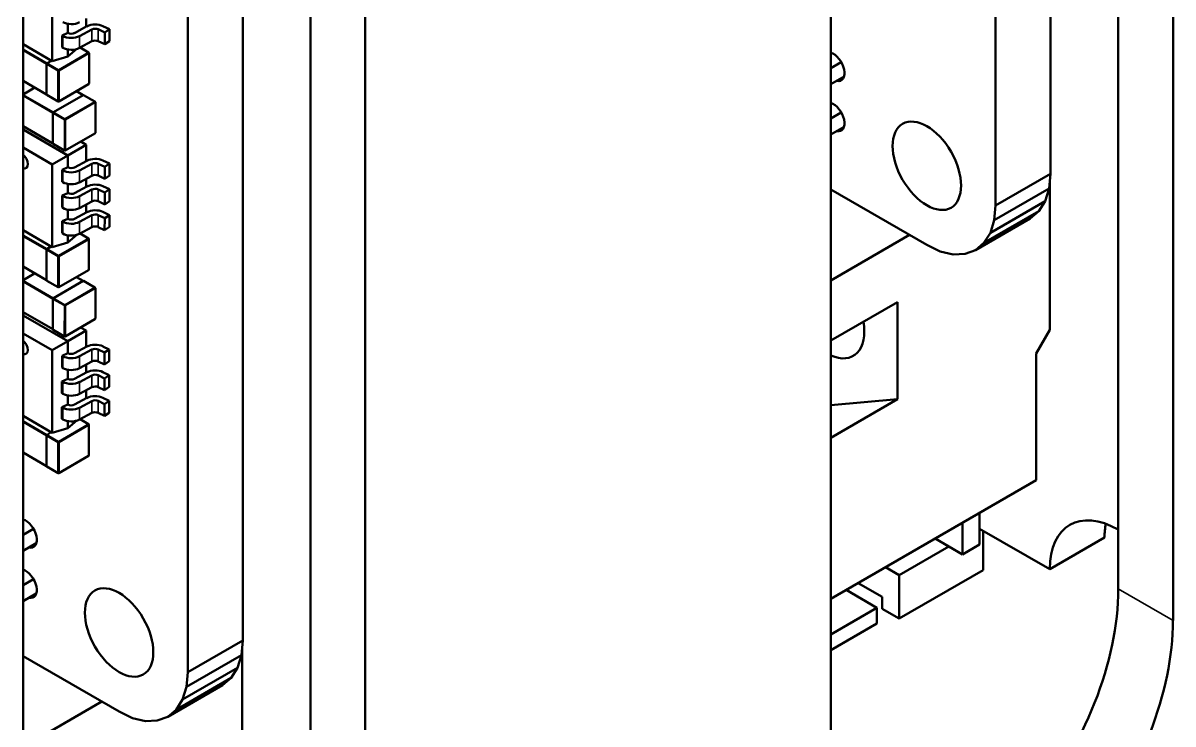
# Model space of a CAD drawing. Header units: millimetres. Extents: x 3100 to 5091, y 868 to 1900.
# Drawn here: x 4150.91 to 4174.67, y 1658.64 to 1673.11 of the extents above; entities that cross this region are included whole.
import ezdxf

# ---------------------------------------------------------------- set-up
doc = ezdxf.new("R2010")
doc.units = ezdxf.units.MM
doc.header["$LTSCALE"] = 1.8
doc.layers.add('외형선(ISO)', color=7, linetype='Continuous', lineweight=50)
doc.layers.add('좁은 외형선(ISO)', color=7, linetype='Continuous', lineweight=35)

msp = doc.modelspace()

# ---------------------------------------------------------------- linework, layer by layer
at = {"layer": '외형선(ISO)'}
for p, q in [((4172.139, 1669.999), (4172.139, 1691.806)), ((4171.006, 1669.345), (4171.006, 1691.317)), ((4173.539, 1661.429), (4173.539, 1690.007)), ((4174.671, 1689.353), (4174.671, 1660.776)), ((4167.6, 1656.694), (4167.6, 1685.271)), ((4155.451, 1660.365), (4155.451, 1682.172)), ((4154.318, 1659.71), (4154.318, 1681.682)), ((4156.852, 1651.795), (4156.852, 1680.372)), ((4157.983, 1679.719), (4157.983, 1651.141)), ((4150.912, 1647.059), (4150.912, 1675.636)), ((4151.517, 1672.325), (4151.517, 1674.029)), ((4151.84, 1673.097), (4151.84, 1672.909)), ((4152.219, 1673.204), (4152.219, 1673.037)), ((4151.719, 1672.856), (4151.84, 1672.909)), ((4151.979, 1672.907), (4152.233, 1673.045)), ((4152.336, 1672.981), (4152.081, 1672.844)), ((4152.6, 1672.919), (4152.468, 1672.983)), ((4152.564, 1673.05), (4152.697, 1672.986)), ((4152.697, 1672.986), (4152.6, 1672.919)), ((4152.6, 1672.674), (4152.6, 1672.919)), ((4152.697, 1672.741), (4152.697, 1672.986)), ((4150.912, 1672.674), (4151.517, 1672.325)), ((4151.719, 1672.611), (4151.719, 1672.856)), ((4151.734, 1672.848), (4151.719, 1672.856)), ((4152.336, 1672.736), (4152.081, 1672.599)), ((4152.6, 1672.674), (4152.468, 1672.738)), ((4152.697, 1672.741), (4152.6, 1672.674)), ((4151.517, 1672.325), (4151.84, 1672.419)), ((4151.734, 1672.603), (4151.719, 1672.611)), ((4152.025, 1672.577), (4151.84, 1672.419)), ((4151.84, 1672.566), (4151.84, 1672.419)), ((4152.092, 1672.605), (4152.268, 1672.503)), ((4152.276, 1672.49), (4152.276, 1671.863)), ((4151.399, 1671.638), (4151.399, 1672.265)), ((4151.41, 1672.285), (4151.498, 1672.336)), ((4167.817, 1672.305), (4167.6, 1672.18)), ((4150.912, 1671.921), (4151.399, 1671.64)), ((4150.912, 1671.921), (4150.912, 1671.921)), ((4167.6, 1671.848), (4167.874, 1672.007)), ((4151.153, 1671.782), (4150.912, 1671.643)), ((4150.912, 1671.638), (4151.157, 1671.78)), ((4151.654, 1671.494), (4152.268, 1671.849)), ((4152.016, 1671.703), (4152.153, 1671.624)), ((4151.402, 1671.631), (4151.638, 1671.494)), ((4151.541, 1671.271), (4152.155, 1671.625)), ((4152.163, 1671.626), (4152.399, 1671.49)), ((4152.407, 1670.849), (4152.407, 1671.476)), ((4151.53, 1670.624), (4151.53, 1671.251)), ((4167.817, 1671.268), (4167.6, 1671.143)), ((4151.53, 1670.626), (4150.912, 1670.983)), ((4150.912, 1670.94), (4150.958, 1670.956)), ((4167.6, 1670.811), (4167.874, 1670.97)), ((4150.912, 1670.914), (4151.839, 1670.379)), ((4152.399, 1670.835), (4151.785, 1670.481)), ((4151.517, 1670.193), (4150.912, 1670.542)), ((4151.769, 1670.481), (4151.533, 1670.617)), ((4151.839, 1670.379), (4152.219, 1670.598)), ((4152.104, 1670.664), (4152.219, 1670.598)), ((4152.219, 1670.598), (4152.219, 1670.262)), ((4151.839, 1670.379), (4151.517, 1670.193)), ((4151.839, 1670.379), (4151.839, 1670.134)), ((4151.978, 1670.132), (4152.233, 1670.27)), ((4152.564, 1670.275), (4152.696, 1670.211)), ((4151.516, 1668.488), (4151.517, 1670.193)), ((4151.718, 1670.081), (4151.839, 1670.134)), ((4151.718, 1669.836), (4151.718, 1670.081)), ((4151.733, 1670.073), (4151.718, 1670.081)), ((4152.335, 1670.206), (4152.08, 1670.069)), ((4152.6, 1670.144), (4152.468, 1670.208)), ((4152.696, 1670.211), (4152.6, 1670.144)), ((4152.6, 1669.899), (4152.6, 1670.144)), ((4152.696, 1669.966), (4152.696, 1670.211)), ((4151.733, 1669.828), (4151.718, 1669.836)), ((4151.839, 1669.791), (4151.839, 1669.603)), ((4152.335, 1669.961), (4152.08, 1669.824)), ((4152.219, 1669.899), (4152.219, 1669.731)), ((4152.6, 1669.899), (4152.468, 1669.963)), ((4152.696, 1669.966), (4152.6, 1669.899)), ((4172.139, 1669.999), (4171.006, 1669.345)), ((4172.111, 1669.695), (4172.139, 1669.999)), ((4172.125, 1669.847), (4172.125, 1666.777)), ((4151.718, 1669.551), (4151.839, 1669.603)), ((4151.718, 1669.306), (4151.718, 1669.551)), ((4151.733, 1669.542), (4151.718, 1669.551)), ((4151.978, 1669.602), (4152.233, 1669.739)), ((4152.335, 1669.676), (4152.08, 1669.538)), ((4152.6, 1669.614), (4152.468, 1669.678)), ((4152.564, 1669.744), (4152.696, 1669.68)), ((4152.696, 1669.68), (4152.6, 1669.614)), ((4152.6, 1669.369), (4152.6, 1669.614)), ((4152.696, 1669.435), (4152.696, 1669.68)), ((4167.6, 1669.679), (4169.584, 1668.533)), ((4172.111, 1669.695), (4170.978, 1669.041)), ((4172.031, 1669.434), (4172.111, 1669.695)), ((4151.733, 1669.297), (4151.718, 1669.306)), ((4152.335, 1669.431), (4152.08, 1669.293)), ((4152.219, 1669.368), (4152.219, 1669.201)), ((4152.6, 1669.369), (4152.467, 1669.433)), ((4152.696, 1669.435), (4152.6, 1669.369)), ((4172.031, 1669.434), (4170.897, 1668.78)), ((4170.978, 1669.041), (4171.006, 1669.345)), ((4171.899, 1669.226), (4172.031, 1669.434)), ((4151.718, 1669.02), (4151.839, 1669.073)), ((4151.839, 1669.261), (4151.839, 1669.073)), ((4151.978, 1669.071), (4152.233, 1669.208)), ((4152.335, 1669.145), (4152.08, 1669.008)), ((4152.6, 1669.083), (4152.467, 1669.147)), ((4152.564, 1669.213), (4152.696, 1669.149)), ((4152.599, 1668.838), (4152.6, 1669.083)), ((4152.696, 1669.149), (4152.6, 1669.083)), ((4152.696, 1668.904), (4152.696, 1669.149)), ((4171.722, 1669.079), (4170.589, 1668.425)), ((4171.899, 1669.226), (4170.766, 1668.572)), ((4171.722, 1669.079), (4171.899, 1669.226)), ((4150.912, 1668.837), (4151.516, 1668.488)), ((4151.718, 1668.775), (4151.718, 1669.02)), ((4151.733, 1669.011), (4151.718, 1669.02)), ((4152.335, 1668.9), (4152.08, 1668.763)), ((4152.599, 1668.838), (4152.467, 1668.902)), ((4152.696, 1668.904), (4152.599, 1668.838)), ((4170.897, 1668.78), (4170.978, 1669.041)), ((4151.516, 1668.488), (4151.839, 1668.583)), ((4151.733, 1668.766), (4151.718, 1668.775)), ((4152.025, 1668.74), (4151.839, 1668.583)), ((4151.839, 1668.73), (4151.839, 1668.583)), ((4152.091, 1668.769), (4152.267, 1668.667)), ((4152.275, 1668.653), (4152.275, 1668.026)), ((4167.6, 1667.798), (4169.228, 1668.738)), ((4170.766, 1668.572), (4170.897, 1668.78)), ((4151.398, 1667.802), (4151.398, 1668.429)), ((4151.409, 1668.448), (4151.497, 1668.499)), ((4169.584, 1668.533), (4169.861, 1668.396)), ((4169.861, 1668.396), (4170.128, 1668.336)), ((4170.128, 1668.336), (4170.374, 1668.346)), ((4170.374, 1668.346), (4170.589, 1668.425)), ((4170.589, 1668.425), (4170.766, 1668.572)), ((4150.912, 1668.084), (4151.398, 1667.804)), ((4151.152, 1667.945), (4150.912, 1667.807)), ((4150.912, 1667.802), (4151.156, 1667.943)), ((4151.653, 1667.658), (4152.267, 1668.012)), ((4151.401, 1667.794), (4151.637, 1667.658)), ((4151.541, 1667.435), (4152.154, 1667.789)), ((4152.015, 1667.867), (4152.152, 1667.788)), ((4152.162, 1667.79), (4152.399, 1667.653)), ((4152.407, 1667.012), (4152.407, 1667.639)), ((4151.529, 1666.788), (4151.529, 1667.415)), ((4167.6, 1666.557), (4168.979, 1667.353)), ((4168.979, 1665.345), (4168.979, 1667.353)), ((4151.529, 1666.79), (4150.912, 1667.146)), ((4150.912, 1667.104), (4150.958, 1667.12)), ((4150.912, 1667.078), (4151.839, 1666.542)), ((4152.399, 1666.999), (4151.785, 1666.644)), ((4151.516, 1666.356), (4150.912, 1666.705)), ((4151.769, 1666.644), (4151.533, 1666.781)), ((4151.839, 1666.542), (4152.218, 1666.762)), ((4152.103, 1666.828), (4152.218, 1666.762)), ((4152.218, 1666.762), (4152.218, 1666.426)), ((4171.842, 1666.287), (4172.125, 1666.777)), ((4151.839, 1666.542), (4151.516, 1666.356)), ((4151.839, 1666.542), (4151.839, 1666.297)), ((4151.516, 1664.652), (4151.516, 1666.356)), ((4151.718, 1666.245), (4151.839, 1666.297)), ((4151.718, 1666), (4151.718, 1666.245)), ((4151.732, 1666.236), (4151.718, 1666.245)), ((4151.977, 1666.296), (4152.232, 1666.433)), ((4152.335, 1666.37), (4152.08, 1666.233)), ((4152.599, 1666.308), (4152.467, 1666.372)), ((4152.563, 1666.438), (4152.695, 1666.374)), ((4152.695, 1666.374), (4152.599, 1666.308)), ((4152.599, 1666.063), (4152.599, 1666.308)), ((4152.695, 1666.129), (4152.695, 1666.374)), ((4171.842, 1663.675), (4171.842, 1666.287)), ((4151.732, 1665.991), (4151.718, 1666)), ((4152.334, 1666.125), (4152.08, 1665.988)), ((4152.218, 1666.062), (4152.218, 1665.895)), ((4152.599, 1666.063), (4152.467, 1666.127)), ((4152.695, 1666.129), (4152.599, 1666.063)), ((4151.717, 1665.714), (4151.838, 1665.767)), ((4151.838, 1665.955), (4151.838, 1665.767)), ((4151.977, 1665.765), (4152.232, 1665.903)), ((4152.334, 1665.839), (4152.08, 1665.702)), ((4152.599, 1665.777), (4152.467, 1665.841)), ((4152.563, 1665.908), (4152.695, 1665.844)), ((4152.695, 1665.844), (4152.599, 1665.777)), ((4152.599, 1665.532), (4152.599, 1665.777)), ((4152.695, 1665.599), (4152.695, 1665.844)), ((4151.717, 1665.469), (4151.717, 1665.714)), ((4151.732, 1665.706), (4151.717, 1665.714)), ((4152.334, 1665.594), (4152.08, 1665.457)), ((4152.218, 1665.532), (4152.218, 1665.364)), ((4152.599, 1665.532), (4152.467, 1665.596)), ((4152.695, 1665.599), (4152.599, 1665.532)), ((4151.732, 1665.461), (4151.717, 1665.469)), ((4151.838, 1665.424), (4151.838, 1665.236)), ((4151.977, 1665.235), (4152.232, 1665.372)), ((4152.334, 1665.309), (4152.08, 1665.171)), ((4152.599, 1665.247), (4152.467, 1665.311)), ((4152.563, 1665.377), (4152.695, 1665.313)), ((4152.695, 1665.313), (4152.599, 1665.247)), ((4152.695, 1665.068), (4152.695, 1665.313)), ((4168.979, 1665.345), (4167.6, 1664.549)), ((4168.979, 1665.345), (4167.6, 1665.221)), ((4151.717, 1665.184), (4151.838, 1665.236)), ((4151.717, 1664.939), (4151.717, 1665.184)), ((4151.732, 1665.175), (4151.717, 1665.184)), ((4152.334, 1665.064), (4152.08, 1664.926)), ((4152.599, 1665.002), (4152.467, 1665.066)), ((4152.599, 1665.002), (4152.599, 1665.247)), ((4152.695, 1665.068), (4152.599, 1665.002)), ((4150.912, 1665.001), (4151.516, 1664.652)), ((4151.732, 1664.93), (4151.717, 1664.939)), ((4152.024, 1664.904), (4151.838, 1664.746)), ((4151.838, 1664.894), (4151.838, 1664.746)), ((4152.091, 1664.932), (4152.267, 1664.831)), ((4152.275, 1664.817), (4152.275, 1664.19)), ((4151.397, 1663.965), (4151.397, 1664.592)), ((4151.409, 1664.612), (4151.497, 1664.663)), ((4151.516, 1664.652), (4151.838, 1664.746)), ((4150.912, 1664.248), (4151.397, 1663.967)), ((4151.653, 1663.822), (4152.267, 1664.176)), ((4151.401, 1663.958), (4151.637, 1663.822)), ((4167.6, 1661.225), (4171.842, 1663.675)), ((4170.676, 1662.348), (4170.676, 1663.001)), ((4151.129, 1662.671), (4150.912, 1662.545)), ((4170.322, 1662.144), (4170.322, 1662.797)), ((4170.676, 1662.674), (4172.125, 1661.838)), ((4169.756, 1662.47), (4170.322, 1662.144)), ((4170.746, 1661.817), (4170.746, 1662.634)), ((4172.125, 1661.838), (4173.257, 1662.491)), ((4150.912, 1662.214), (4151.186, 1662.372)), ((4169.014, 1661.715), (4170.039, 1662.307)), ((4170.322, 1662.144), (4170.676, 1662.348)), ((4168.731, 1661.878), (4169.014, 1661.715)), ((4169.014, 1660.817), (4170.746, 1661.817)), ((4169.014, 1661.715), (4169.014, 1660.817)), ((4151.129, 1661.634), (4150.912, 1661.509)), ((4168.66, 1661.266), (4168.165, 1661.552)), ((4150.912, 1661.177), (4151.186, 1661.335)), ((4167.918, 1661.409), (4168.554, 1661.041)), ((4168.66, 1661.021), (4168.66, 1661.266)), ((4168.554, 1661.041), (4167.6, 1660.49)), ((4168.554, 1660.715), (4168.554, 1661.041)), ((4169.014, 1660.817), (4168.66, 1661.021)), ((4168.554, 1660.715), (4167.6, 1660.164)), ((4155.451, 1660.365), (4154.318, 1659.71)), ((4155.424, 1660.06), (4155.451, 1660.365)), ((4150.912, 1660.044), (4152.897, 1658.898)), ((4155.424, 1660.06), (4154.291, 1659.406)), ((4155.343, 1659.799), (4155.424, 1660.06)), ((4155.437, 1660.212), (4155.437, 1657.143)), ((4155.343, 1659.799), (4154.21, 1659.145)), ((4155.211, 1659.591), (4155.343, 1659.799)), ((4155.211, 1659.591), (4154.078, 1658.937)), ((4154.291, 1659.406), (4154.318, 1659.71)), ((4155.035, 1659.445), (4155.211, 1659.591)), ((4155.035, 1659.445), (4153.901, 1658.791)), ((4154.21, 1659.145), (4154.291, 1659.406)), ((4150.912, 1658.163), (4152.541, 1659.104)), ((4154.078, 1658.937), (4154.21, 1659.145)), ((4152.897, 1658.898), (4153.174, 1658.762)), ((4153.901, 1658.791), (4154.078, 1658.937)), ((4153.174, 1658.762), (4153.44, 1658.701)), ((4153.44, 1658.701), (4153.686, 1658.711)), ((4153.686, 1658.711), (4153.901, 1658.791))]:
    msp.add_line(p, q, dxfattribs=at)
for centre, start, end in [((4152.26, 1672.49), 359.9906, 59.9906), ((4152.26, 1671.863), 300, 359.9906), ((4151.646, 1671.508), 239.9906, 300), ((4152.391, 1671.476), 359.9906, 59.9906), ((4152.391, 1670.849), 300, 359.9906), ((4151.777, 1670.494), 239.9906, 300), ((4152.259, 1668.653), 359.9906, 59.9906), ((4152.259, 1668.026), 300, 359.9906), ((4151.645, 1667.672), 239.9906, 300), ((4152.391, 1667.639), 359.9906, 59.9906), ((4152.391, 1667.012), 300, 359.9906), ((4151.777, 1666.658), 239.9906, 300), ((4152.259, 1664.817), 359.9906, 59.9906), ((4152.259, 1664.19), 300, 359.9906), ((4151.645, 1663.835), 239.9906, 300)]:
    msp.add_arc(centre, 0.016, start, end, dxfattribs=at)
for centre, major_axis, ratio, start_param, end_param in [((4151.91, 1673.235), (-0.25, 0), 0.57746, 0.785493, 2.321383), ((4152.404, 1672.939), (0.25, 0), 0.57746, 0.872759, 2.321383), ((4151.91, 1672.95), (0.1, 0), 0.57746, 3.927086, 5.462975), ((4152.404, 1672.939), (-0.1, 0), 0.57746, 4.014352, 5.462975), ((4151.91, 1672.95), (-0.25, 0), 0.57746, 0.785493, 2.321383), ((4152.404, 1672.694), (-0.1, 0), 0.57746, 4.014352, 5.462975), ((4151.91, 1672.705), (-0.25, 0), 0.57746, 0.785493, 2.321383), ((4167.654, 1672.211), (0.163, -0.281), 0.57735, 5.796119, 8.879371), ((4151.41, 1672.272), (0.008, 0.0139), 0.577241, 0.785493, 2.356289), ((4151.41, 1671.645), (-0.008, -0.0139), 0.577241, 5.497882, 6.283185), ((4152.155, 1671.612), (0.008, 0.0139), 0.577241, 0, 0.785493), ((4167.654, 1671.175), (0.163, -0.281), 0.57735, 5.796119, 8.878608), ((4151.541, 1671.258), (0.008, 0.0139), 0.577241, 0.785493, 2.356289), ((4151.541, 1670.631), (-0.008, -0.0139), 0.577241, 5.497882, 6.283185), ((4150.888, 1670.271), (0.088, -0.152), 0.57735, 5.691292, 8.445875), ((4152.403, 1670.164), (0.25, 0), 0.57746, 0.872759, 2.321383), ((4151.91, 1670.175), (-0.25, 0), 0.57746, 0.785493, 2.321383), ((4151.91, 1670.175), (0.1, 0), 0.57746, 3.927086, 5.462975), ((4152.403, 1670.164), (-0.1, 0), 0.57746, 4.014352, 5.462975), ((4151.91, 1669.93), (-0.25, 0), 0.57746, 0.785493, 2.321383), ((4152.403, 1669.633), (0.25, 0), 0.57746, 0.872759, 2.321383), ((4152.403, 1669.919), (-0.1, 0), 0.57746, 4.014352, 5.462975), ((4151.91, 1669.644), (-0.25, 0), 0.57746, 0.785493, 2.321383), ((4151.91, 1669.644), (0.1, 0), 0.57746, 3.927086, 5.462975), ((4152.403, 1669.633), (-0.1, 0), 0.57746, 4.014352, 5.462975), ((4151.91, 1669.399), (-0.25, 0), 0.57746, 0.785493, 2.321383), ((4152.403, 1669.388), (-0.1, 0), 0.57746, 4.014352, 5.462975), ((4151.91, 1669.113), (0.1, 0), 0.57746, 3.927086, 5.462975), ((4152.403, 1669.103), (0.25, 0), 0.57746, 0.872759, 2.321383), ((4152.403, 1669.103), (-0.1, 0), 0.57746, 4.014352, 5.462975), ((4151.91, 1669.113), (-0.25, 0), 0.57746, 0.785493, 2.321383), ((4152.403, 1668.858), (-0.1, 0), 0.57746, 4.014352, 5.462975), ((4151.91, 1668.868), (-0.25, 0), 0.57746, 0.785493, 2.321383), ((4151.409, 1668.435), (0.008, 0.0139), 0.577241, 0.785493, 2.356289), ((4151.409, 1667.808), (-0.008, -0.0139), 0.577241, 5.497882, 6.283185), ((4152.154, 1667.776), (0.008, 0.0139), 0.577241, 0, 0.785493), ((4151.541, 1667.421), (0.008, 0.0139), 0.577241, 0.785493, 2.356289), ((4167.515, 1667.194), (0.55, -0.953), 0.57735, 5.607096, 7.283391), ((4151.541, 1666.794), (-0.008, -0.0139), 0.577241, 5.497882, 6.283185), ((4150.887, 1666.434), (0.088, -0.152), 0.57735, 5.696476, 8.440691), ((4152.403, 1666.328), (0.25, 0), 0.57746, 0.872759, 2.321383), ((4151.909, 1666.338), (-0.25, 0), 0.57746, 0.785493, 2.321383), ((4151.909, 1666.338), (0.1, 0), 0.57746, 3.927086, 5.462975), ((4152.403, 1666.328), (-0.1, 0), 0.57746, 4.014352, 5.462975), ((4151.909, 1666.093), (-0.25, 0), 0.57746, 0.785493, 2.321383), ((4152.403, 1666.083), (-0.1, 0), 0.57746, 4.014352, 5.462975), ((4151.909, 1665.808), (0.1, 0), 0.57746, 3.927086, 5.462975), ((4152.403, 1665.797), (0.25, 0), 0.57746, 0.872759, 2.321383), ((4152.403, 1665.797), (-0.1, 0), 0.57746, 4.014352, 5.462975), ((4151.909, 1665.808), (-0.25, 0), 0.57746, 0.785493, 2.321383), ((4152.403, 1665.552), (-0.1, 0), 0.57746, 4.014352, 5.462975), ((4151.909, 1665.563), (-0.25, 0), 0.57746, 0.785493, 2.321383), ((4152.403, 1665.266), (0.25, 0), 0.57746, 0.872759, 2.321383), ((4152.403, 1665.266), (-0.1, 0), 0.57746, 4.014352, 5.462975), ((4151.909, 1665.277), (-0.25, 0), 0.57746, 0.785493, 2.321383), ((4151.909, 1665.277), (0.1, 0), 0.57746, 3.927086, 5.462975), ((4152.402, 1665.021), (-0.1, 0), 0.57746, 4.014352, 5.462975), ((4151.909, 1665.032), (-0.25, 0), 0.57746, 0.785493, 2.321383), ((4151.409, 1664.599), (0.008, 0.0139), 0.577241, 0.785493, 2.356289), ((4151.409, 1663.972), (-0.008, -0.0139), 0.577241, 5.497882, 6.283185), ((4173.539, 1661.021), (-1, 1.732), 0.57735, 5.497787, 7.068583), ((4150.967, 1662.577), (0.163, -0.281), 0.57735, 5.796119, 8.879371), ((4174.671, 1661.674), (1, -1.732), 0.57735, 3.742857, 3.926991), ((4150.966, 1661.54), (0.163, -0.281), 0.57735, 5.796119, 8.878608), ((4170.004, 1659.388), (-2.5, -4.33), 0.57735, 0.228251, 2.356194), ((4171.135, 1658.735), (-2.5, -4.33), 0.57735, 5.497787, 8.63938)]:
    msp.add_ellipse(centre, major_axis=major_axis, ratio=ratio, start_param=start_param, end_param=end_param, dxfattribs=at)
for centre in [(4169.585, 1670.166), (4152.897, 1660.531)]:
    msp.add_ellipse(centre, major_axis=(0.5, -0.866), ratio=0.57735, dxfattribs=at)
at = {"layer": '좁은 외형선(ISO)'}
for p, q in [((4152.336, 1672.736), (4152.336, 1672.981)), ((4152.468, 1672.738), (4152.468, 1672.983)), ((4151.734, 1672.603), (4151.734, 1672.848)), ((4152.081, 1672.599), (4152.081, 1672.844)), ((4151.409, 1672.284), (4150.912, 1672.571)), ((4150.912, 1672.545), (4151.399, 1672.264)), ((4152.26, 1672.503), (4151.646, 1672.148)), ((4151.657, 1672.129), (4152.271, 1672.483)), ((4152.087, 1672.602), (4152.26, 1672.503)), ((4152.271, 1672.483), (4152.271, 1671.856)), ((4151.399, 1672.265), (4151.635, 1672.129)), ((4151.646, 1672.148), (4151.41, 1672.285)), ((4150.912, 1671.926), (4151.399, 1671.645)), ((4150.917, 1671.918), (4150.912, 1671.915)), ((4151.635, 1671.502), (4151.635, 1672.129)), ((4151.657, 1671.502), (4151.657, 1672.129)), ((4152.271, 1671.856), (4151.657, 1671.502)), ((4152.011, 1671.7), (4152.148, 1671.621)), ((4150.912, 1671.634), (4151.541, 1671.27)), ((4151.53, 1671.251), (4150.912, 1671.607)), ((4151.399, 1671.638), (4151.635, 1671.502)), ((4151.777, 1671.135), (4152.391, 1671.489)), ((4151.789, 1671.115), (4152.403, 1671.469)), ((4152.155, 1671.625), (4152.391, 1671.489)), ((4152.403, 1671.469), (4152.402, 1670.842)), ((4151.53, 1671.251), (4151.766, 1671.115)), ((4151.541, 1671.271), (4151.777, 1671.135)), ((4151.53, 1670.632), (4150.912, 1670.989)), ((4151.766, 1670.488), (4151.766, 1671.115)), ((4151.789, 1670.488), (4151.789, 1671.115)), ((4152.402, 1670.842), (4151.789, 1670.488)), ((4151.53, 1670.624), (4151.766, 1670.488)), ((4151.733, 1669.828), (4151.733, 1670.073)), ((4152.08, 1669.824), (4152.08, 1670.069)), ((4152.335, 1669.961), (4152.335, 1670.206)), ((4152.468, 1669.963), (4152.468, 1670.208)), ((4151.733, 1669.297), (4151.733, 1669.542)), ((4152.08, 1669.293), (4152.08, 1669.538)), ((4152.335, 1669.431), (4152.335, 1669.676)), ((4152.467, 1669.433), (4152.468, 1669.678)), ((4152.335, 1668.9), (4152.335, 1669.145)), ((4152.467, 1668.902), (4152.467, 1669.147)), ((4151.733, 1668.766), (4151.733, 1669.011)), ((4152.08, 1668.763), (4152.08, 1669.008)), ((4151.409, 1668.448), (4150.912, 1668.735)), ((4150.912, 1668.709), (4151.398, 1668.428)), ((4152.259, 1668.666), (4151.645, 1668.312)), ((4151.657, 1668.292), (4152.271, 1668.647)), ((4152.086, 1668.766), (4152.259, 1668.666)), ((4152.271, 1668.647), (4152.27, 1668.02)), ((4151.398, 1668.429), (4151.634, 1668.292)), ((4151.645, 1668.312), (4151.409, 1668.448)), ((4151.634, 1667.665), (4151.634, 1668.292)), ((4151.657, 1667.665), (4151.657, 1668.292)), ((4150.912, 1668.09), (4151.398, 1667.809)), ((4150.916, 1668.082), (4150.912, 1668.079)), ((4152.27, 1668.02), (4151.657, 1667.665)), ((4150.912, 1667.797), (4151.54, 1667.434)), ((4151.529, 1667.414), (4150.912, 1667.771)), ((4151.398, 1667.802), (4151.634, 1667.665)), ((4151.777, 1667.298), (4152.391, 1667.653)), ((4151.788, 1667.279), (4152.402, 1667.633)), ((4152.01, 1667.864), (4152.147, 1667.785)), ((4152.154, 1667.789), (4152.391, 1667.653)), ((4152.402, 1667.633), (4152.402, 1667.006)), ((4151.529, 1667.415), (4151.766, 1667.279)), ((4151.541, 1667.435), (4151.777, 1667.298)), ((4151.765, 1666.652), (4151.766, 1667.279)), ((4151.788, 1666.652), (4151.788, 1667.279)), ((4151.529, 1666.795), (4150.912, 1667.152)), ((4152.402, 1667.006), (4151.788, 1666.652)), ((4151.529, 1666.788), (4151.765, 1666.652)), ((4151.732, 1665.991), (4151.732, 1666.236)), ((4152.08, 1665.988), (4152.08, 1666.233)), ((4152.334, 1666.125), (4152.335, 1666.37)), ((4152.467, 1666.127), (4152.467, 1666.372)), ((4152.334, 1665.594), (4152.334, 1665.839)), ((4152.467, 1665.596), (4152.467, 1665.841)), ((4151.732, 1665.461), (4151.732, 1665.706)), ((4152.08, 1665.457), (4152.08, 1665.702)), ((4152.334, 1665.064), (4152.334, 1665.309)), ((4152.467, 1665.066), (4152.467, 1665.311)), ((4151.732, 1664.93), (4151.732, 1665.175)), ((4152.08, 1664.926), (4152.08, 1665.171)), ((4151.408, 1664.612), (4150.912, 1664.898)), ((4150.912, 1664.872), (4151.397, 1664.592)), ((4152.259, 1664.83), (4151.645, 1664.476)), ((4151.656, 1664.456), (4152.27, 1664.81)), ((4152.086, 1664.93), (4152.259, 1664.83)), ((4152.27, 1664.81), (4152.27, 1664.183)), ((4151.397, 1664.592), (4151.634, 1664.456)), ((4151.645, 1664.476), (4151.409, 1664.612)), ((4151.633, 1663.829), (4151.634, 1664.456)), ((4151.656, 1663.829), (4151.656, 1664.456)), ((4150.912, 1664.253), (4151.397, 1663.973)), ((4152.27, 1664.183), (4151.656, 1663.829)), ((4151.397, 1663.965), (4151.633, 1663.829)), ((4174.671, 1660.776), (4173.539, 1661.429))]:
    msp.add_line(p, q, dxfattribs=at)
for centre, major_axis, ratio, start_param, end_param in [((4152.26, 1672.49), (0.008, 0.0139), 0.577241, 0, 0.785493), ((4152.26, 1672.49), (0.008, -0.0139), 0.57735, 0.785208, 2.356005), ((4152.26, 1672.49), (0.016, 0), 0.57746, 5.497882, 6.283185), ((4151.646, 1672.135), (0.008, 0.0139), 0.577241, 0.785493, 2.356289), ((4151.646, 1672.135), (0.008, -0.0139), 0.57735, 0.785208, 2.356005), ((4151.646, 1672.135), (0.016, 0), 0.57746, 3.927086, 5.497882), ((4152.26, 1671.863), (0.008, -0.0139), 0.57735, 0, 0.785208), ((4152.26, 1671.863), (0.016, 0), 0.57746, 5.497882, 6.283185), ((4151.646, 1671.508), (-0.008, -0.0139), 0.577241, 5.497882, 6.283185), ((4151.646, 1671.508), (0.016, 0), 0.57746, 3.927086, 5.497882), ((4151.646, 1671.508), (0.008, -0.0139), 0.57735, 0, 0.785208), ((4152.391, 1671.476), (0.008, 0.0139), 0.577241, 0, 0.785493), ((4152.391, 1671.476), (0.008, -0.0139), 0.57735, 0.785208, 2.356005), ((4152.391, 1671.476), (0.016, 0), 0.57746, 5.497882, 6.283185), ((4151.777, 1671.121), (0.008, 0.0139), 0.577241, 0.785493, 2.356289), ((4151.777, 1671.121), (0.016, 0), 0.57746, 3.927086, 5.497882), ((4151.777, 1671.121), (0.008, -0.0139), 0.57735, 0.785208, 2.356005), ((4152.391, 1670.849), (0.008, -0.0139), 0.57735, 0, 0.785208), ((4152.391, 1670.849), (0.016, 0), 0.57746, 5.497882, 6.283185), ((4151.777, 1670.494), (-0.008, -0.0139), 0.577241, 5.497882, 6.283185), ((4151.777, 1670.494), (0.016, 0), 0.57746, 3.927086, 5.497882), ((4151.777, 1670.494), (0.008, -0.0139), 0.57735, 0, 0.785208), ((4152.259, 1668.653), (0.008, 0.0139), 0.577241, 0, 0.785493), ((4152.259, 1668.653), (0.008, -0.0139), 0.57735, 0.785208, 2.356005), ((4152.259, 1668.653), (0.016, 0), 0.57746, 5.497882, 6.283185), ((4151.645, 1668.299), (0.008, 0.0139), 0.577241, 0.785493, 2.356289), ((4151.645, 1668.299), (0.016, 0), 0.57746, 3.927086, 5.497882), ((4151.645, 1668.299), (0.008, -0.0139), 0.57735, 0.785208, 2.356005), ((4152.259, 1668.026), (0.008, -0.0139), 0.57735, 0, 0.785208), ((4152.259, 1668.026), (0.016, 0), 0.57746, 5.497882, 6.283185), ((4151.645, 1667.672), (-0.008, -0.0139), 0.577241, 5.497882, 6.283185), ((4151.645, 1667.672), (0.016, 0), 0.57746, 3.927086, 5.497882), ((4151.645, 1667.672), (0.008, -0.0139), 0.57735, 0, 0.785208), ((4152.391, 1667.639), (0.008, 0.0139), 0.577241, 0, 0.785493), ((4152.391, 1667.639), (0.008, -0.0139), 0.57735, 0.785208, 2.356005), ((4152.391, 1667.639), (0.016, 0), 0.57746, 5.497882, 6.283185), ((4151.777, 1667.285), (0.008, 0.0139), 0.577241, 0.785493, 2.356289), ((4151.777, 1667.285), (0.016, 0), 0.57746, 3.927086, 5.497882), ((4151.777, 1667.285), (0.008, -0.0139), 0.57735, 0.785208, 2.356005), ((4152.391, 1667.012), (0.008, -0.0139), 0.57735, 0, 0.785208), ((4152.391, 1667.012), (0.016, 0), 0.57746, 5.497882, 6.283185), ((4151.777, 1666.658), (-0.008, -0.0139), 0.577241, 5.497882, 6.283185), ((4151.777, 1666.658), (0.016, 0), 0.57746, 3.927086, 5.497882), ((4151.777, 1666.658), (0.008, -0.0139), 0.57735, 0, 0.785208), ((4152.259, 1664.817), (0.008, 0.0139), 0.577241, 0, 0.785493), ((4152.259, 1664.817), (0.008, -0.0139), 0.57735, 0.785208, 2.356005), ((4152.259, 1664.817), (0.016, 0), 0.57746, 5.497882, 6.283185), ((4151.645, 1664.462), (0.008, 0.0139), 0.577241, 0.785493, 2.356289), ((4151.645, 1664.462), (0.016, 0), 0.57746, 3.927086, 5.497882), ((4151.645, 1664.462), (0.008, -0.0139), 0.57735, 0.785208, 2.356005), ((4152.259, 1664.19), (0.008, -0.0139), 0.57735, 0, 0.785208), ((4152.259, 1664.19), (0.016, 0), 0.57746, 5.497882, 6.283185), ((4151.645, 1663.835), (-0.008, -0.0139), 0.577241, 5.497882, 6.283185), ((4151.645, 1663.835), (0.016, 0), 0.57746, 3.927086, 5.497882), ((4151.645, 1663.835), (0.008, -0.0139), 0.57735, 0, 0.785208)]:
    msp.add_ellipse(centre, major_axis=major_axis, ratio=ratio, start_param=start_param, end_param=end_param, dxfattribs=at)

doc.saveas('drawing.dxf')
